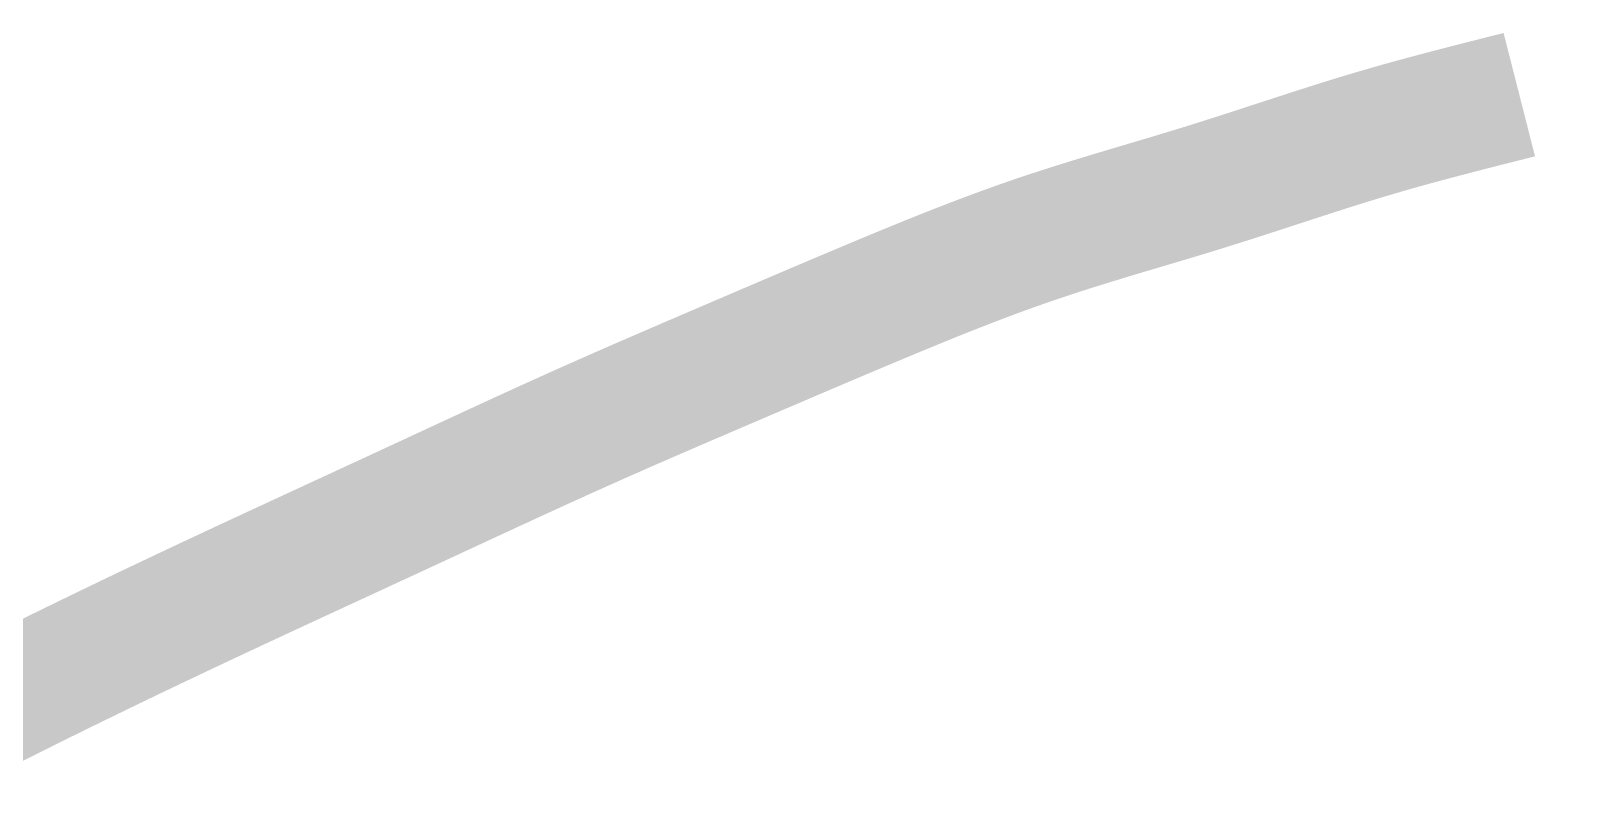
# Model space of a CAD drawing. Header units: inches. Extents: x -0.6 to 10.4, y 0.2 to 4.6.
# Drawn here: x 7.68 to 10.423, y 1.539 to 2.869 of the extents above; entities that cross this region are included whole.
import ezdxf

# ---------------------------------------------------------------- set-up
doc = ezdxf.new("R2010")
doc.units = ezdxf.units.IN
doc.header["$MEASUREMENT"] = 0
doc.layers.add('1', color=1, linetype='Continuous')

# ---------------------------------------------------------------- blocks, each defined once
blk = doc.blocks.new('*U2')
at = {"const_width": 0.03}
blk.add_lwpolyline([(1.05875, 0.18082), (1.05969, 0.1813), (1.06063, 0.18178), (1.06158, 0.18225), (1.06252, 0.18273), (1.06347, 0.1832), (1.06441, 0.18368), (1.06536, 0.18415), (1.06631, 0.18463), (1.06726, 0.1851), (1.06821, 0.18558), (1.06916, 0.18605), (1.07011, 0.18653), (1.07106, 0.187), (1.07202, 0.18748), (1.07297, 0.18795), (1.07393, 0.18843), (1.07488, 0.1889), (1.07584, 0.18937), (1.0768, 0.18985), (1.07776, 0.19032), (1.07871, 0.19079), (1.07967, 0.19126), (1.08063, 0.19174), (1.08159, 0.19221), (1.08255, 0.19268), (1.08352, 0.19315), (1.08448, 0.19362), (1.08544, 0.19409), (1.0864, 0.19456), (1.08736, 0.19503), (1.08832, 0.1955), (1.08929, 0.19596), (1.09025, 0.19643), (1.09121, 0.1969), (1.09217, 0.19736), (1.09314, 0.19783), (1.0941, 0.19829), (1.09506, 0.19876), (1.09602, 0.19922), (1.09699, 0.19968), (1.09795, 0.20015), (1.09891, 0.20061), (1.09987, 0.20107), (1.10083, 0.20153), (1.10179, 0.20199), (1.10275, 0.20244), (1.10371, 0.2029), (1.10467, 0.20336), (1.10563, 0.20381), (1.10659, 0.20427), (1.10754, 0.20472), (1.1085, 0.20517), (1.10945, 0.20562), (1.11041, 0.20608), (1.11136, 0.20653), (1.11231, 0.20697), (1.11326, 0.20742), (1.11421, 0.20787), (1.11516, 0.20831), (1.1161, 0.20876), (1.11705, 0.2092), (1.11799, 0.20964), (1.11893, 0.21008), (1.11987, 0.21052), (1.12081, 0.21096), (1.12175, 0.2114), (1.12268, 0.21184), (1.12362, 0.21227), (1.12455, 0.21271), (1.12548, 0.21314), (1.1264, 0.21357), (1.12733, 0.214), (1.12825, 0.21443), (1.12917, 0.21486), (1.13009, 0.21528), (1.131, 0.21571), (1.13192, 0.21613), (1.13283, 0.21656), (1.13374, 0.21698), (1.13464, 0.2174), (1.13554, 0.21781), (1.13644, 0.21823), (1.13734, 0.21865), (1.13824, 0.21906), (1.13913, 0.21947), (1.14001, 0.21988), (1.1409, 0.22029), (1.14178, 0.2207), (1.14266, 0.22111), (1.14354, 0.22151), (1.14441, 0.22191), (1.14528, 0.22231), (1.14614, 0.22271), (1.147, 0.22311), (1.14786, 0.22351), (1.14872, 0.2239), (1.14957, 0.2243), (1.15041, 0.22469), (1.15126, 0.22508), (1.1521, 0.22546), (1.15293, 0.22585), (1.15376, 0.22623), (1.15459, 0.22662), (1.15541, 0.227), (1.15623, 0.22738), (1.15705, 0.22775), (1.15786, 0.22813), (1.15867, 0.2285), (1.15947, 0.22887), (1.16027, 0.22924), (1.16106, 0.22961), (1.16185, 0.22998), (1.16264, 0.23034), (1.16342, 0.2307), (1.1642, 0.23107), (1.16498, 0.23142), (1.16575, 0.23178), (1.16651, 0.23214), (1.16728, 0.23249), (1.16804, 0.23284), (1.16879, 0.23319), (1.16954, 0.23354), (1.17029, 0.23389), (1.17104, 0.23424), (1.17178, 0.23458), (1.17252, 0.23492), (1.17325, 0.23526), (1.17398, 0.2356), (1.17471, 0.23594), (1.17543, 0.23627), (1.17615, 0.23661), (1.17687, 0.23694), (1.17758, 0.23727), (1.17829, 0.2376), (1.179, 0.23793), (1.17971, 0.23825), (1.18041, 0.23858), (1.18111, 0.2389), (1.1818, 0.23922), (1.18249, 0.23954), (1.18318, 0.23986), (1.18387, 0.24018), (1.18455, 0.24049), (1.18523, 0.2408), (1.18591, 0.24112), (1.18658, 0.24143), (1.18725, 0.24174), (1.18792, 0.24204), (1.18859, 0.24235), (1.18925, 0.24266), (1.18991, 0.24296), (1.19057, 0.24326), (1.19123, 0.24356), (1.19188, 0.24386), (1.19253, 0.24416), (1.19318, 0.24446), (1.19383, 0.24475), (1.19447, 0.24505), (1.19511, 0.24534), (1.19575, 0.24563), (1.19639, 0.24592), (1.19702, 0.24621), (1.19766, 0.24649), (1.19829, 0.24678), (1.19892, 0.24706), (1.19954, 0.24735), (1.20017, 0.24763), (1.20079, 0.24791), (1.20141, 0.24819), (1.20203, 0.24847), (1.20264, 0.24874), (1.20326, 0.24902), (1.20387, 0.2493), (1.20448, 0.24957), (1.20509, 0.24984), (1.2057, 0.25011), (1.20631, 0.25038), (1.20691, 0.25065), (1.20751, 0.25092), (1.20811, 0.25119), (1.20871, 0.25145), (1.20931, 0.25172), (1.2099, 0.25198), (1.2105, 0.25224), (1.21109, 0.2525), (1.21168, 0.25276), (1.21227, 0.25302), (1.21286, 0.25328), (1.21345, 0.25354), (1.21404, 0.2538), (1.21462, 0.25406), (1.2152, 0.25431), (1.21578, 0.25457), (1.21637, 0.25482), (1.21694, 0.25507), (1.21752, 0.25532), (1.2181, 0.25558), (1.21868, 0.25583), (1.21925, 0.25608), (1.21982, 0.25633), (1.2204, 0.25657), (1.22097, 0.25682), (1.22154, 0.25707), (1.22211, 0.25732), (1.22268, 0.25756), (1.22324, 0.25781), (1.22381, 0.25805), (1.22438, 0.2583), (1.22494, 0.25854), (1.22551, 0.25878), (1.22607, 0.25903), (1.22663, 0.25927), (1.22719, 0.25951), (1.22775, 0.25975), (1.22831, 0.25999), (1.22887, 0.26024), (1.22943, 0.26048), (1.22999, 0.26072), (1.23055, 0.26096), (1.23111, 0.26119), (1.23166, 0.26143), (1.23222, 0.26167), (1.23278, 0.26191), (1.23333, 0.26215), (1.23389, 0.26239), (1.23444, 0.26262), (1.23499, 0.26286), (1.23555, 0.2631), (1.2361, 0.26334), (1.23665, 0.26357), (1.23721, 0.26381), (1.23776, 0.26405), (1.23831, 0.26428), (1.23886, 0.26452), (1.23942, 0.26476), (1.23997, 0.26499), (1.24052, 0.26523), (1.24107, 0.26547), (1.24162, 0.2657), (1.24217, 0.26594), (1.24272, 0.26618), (1.24328, 0.26641), (1.24383, 0.26665), (1.24438, 0.26688), (1.24493, 0.26712), (1.24548, 0.26736), (1.24603, 0.26759), (1.24658, 0.26783), (1.24713, 0.26806), (1.24768, 0.2683), (1.24823, 0.26854), (1.24879, 0.26877), (1.24934, 0.26901), (1.24989, 0.26924), (1.25044, 0.26948), (1.25099, 0.26971), (1.25154, 0.26995), (1.2521, 0.27019), (1.25265, 0.27042), (1.2532, 0.27066), (1.25375, 0.27089), (1.2543, 0.27113), (1.25486, 0.27136), (1.25541, 0.2716), (1.25596, 0.27184), (1.25652, 0.27207), (1.25707, 0.27231), (1.25763, 0.27254), (1.25818, 0.27278), (1.25873, 0.27302), (1.25929, 0.27325), (1.25984, 0.27349), (1.2604, 0.27372), (1.26096, 0.27396), (1.26151, 0.2742), (1.26207, 0.27443), (1.26263, 0.27467), (1.26319, 0.27491), (1.26374, 0.27514), (1.2643, 0.27538), (1.26486, 0.27562), (1.26542, 0.27585), (1.26598, 0.27609), (1.26654, 0.27633), (1.2671, 0.27656), (1.26766, 0.2768), (1.26823, 0.27704), (1.26879, 0.27727), (1.26935, 0.27751), (1.26992, 0.27775), (1.27048, 0.27799), (1.27105, 0.27822), (1.27161, 0.27846), (1.27218, 0.2787), (1.27275, 0.27894), (1.27331, 0.27917), (1.27388, 0.27941), (1.27445, 0.27965), (1.27502, 0.27989), (1.27559, 0.28013), (1.27616, 0.28036), (1.27673, 0.2806), (1.27731, 0.28084), (1.27788, 0.28108), (1.27845, 0.28132), (1.27903, 0.28155), (1.2796, 0.28179), (1.28018, 0.28203), (1.28076, 0.28227), (1.28133, 0.28251), (1.28191, 0.28274), (1.28249, 0.28298), (1.28307, 0.28322), (1.28365, 0.28345), (1.28423, 0.28369), (1.28481, 0.28393), (1.28539, 0.28416), (1.28597, 0.2844), (1.28655, 0.28464), (1.28714, 0.28487), (1.28772, 0.28511), (1.28831, 0.28534), (1.28889, 0.28558), (1.28948, 0.28581), (1.29006, 0.28604), (1.29065, 0.28628), (1.29124, 0.28651), (1.29182, 0.28674), (1.29241, 0.28697), (1.293, 0.2872), (1.29359, 0.28743), (1.29418, 0.28766), (1.29477, 0.28789), (1.29536, 0.28812), (1.29595, 0.28835), (1.29655, 0.28858), (1.29714, 0.28881), (1.29773, 0.28903), (1.29833, 0.28926), (1.29892, 0.28948), (1.29951, 0.28971), (1.30011, 0.28993), (1.30071, 0.29015), (1.3013, 0.29038), (1.3019, 0.2906), (1.3025, 0.29082), (1.30309, 0.29104), (1.30369, 0.29126), (1.30429, 0.29147), (1.30489, 0.29169), (1.30549, 0.29191), (1.30609, 0.29212), (1.30669, 0.29234), (1.30729, 0.29255), (1.30789, 0.29276), (1.30849, 0.29297), (1.30909, 0.29318), (1.30969, 0.29339), (1.3103, 0.2936), (1.3109, 0.29381), (1.3115, 0.29401), (1.31211, 0.29422), (1.31271, 0.29442), (1.31332, 0.29462), (1.31392, 0.29482), (1.31453, 0.29503), (1.31513, 0.29523), (1.31574, 0.29542), (1.31634, 0.29562), (1.31695, 0.29582), (1.31756, 0.29602), (1.31816, 0.29621), (1.31877, 0.2964), (1.31938, 0.2966), (1.31998, 0.29679), (1.32059, 0.29698), (1.3212, 0.29717), (1.32181, 0.29736), (1.32242, 0.29755), (1.32302, 0.29774), (1.32363, 0.29793), (1.32424, 0.29812), (1.32485, 0.29831), (1.32546, 0.29849), (1.32607, 0.29868), (1.32668, 0.29886), (1.32729, 0.29905), (1.32789, 0.29923), (1.3285, 0.29942), (1.32911, 0.2996), (1.32972, 0.29979), (1.33033, 0.29997), (1.33094, 0.30015), (1.33155, 0.30033), (1.33215, 0.30052), (1.33276, 0.3007), (1.33337, 0.30088), (1.33398, 0.30106), (1.33459, 0.30124), (1.3352, 0.30142), (1.3358, 0.3016), (1.33641, 0.30178), (1.33702, 0.30196), (1.33763, 0.30215), (1.33823, 0.30233), (1.33884, 0.30251), (1.33945, 0.30269), (1.34005, 0.30287), (1.34066, 0.30305), (1.34126, 0.30323), (1.34187, 0.30341), (1.34247, 0.30359), (1.34308, 0.30377), (1.34368, 0.30395), (1.34429, 0.30413), (1.34489, 0.30432), (1.34549, 0.3045), (1.3461, 0.30468), (1.3467, 0.30486), (1.3473, 0.30505), (1.3479, 0.30523), (1.3485, 0.30541), (1.3491, 0.3056), (1.3497, 0.30578), (1.3503, 0.30597), (1.3509, 0.30615), (1.3515, 0.30634), (1.3521, 0.30652), (1.35269, 0.30671), (1.35329, 0.3069), (1.35389, 0.30708), (1.35448, 0.30727), (1.35508, 0.30746), (1.35567, 0.30765), (1.35626, 0.30784), (1.35685, 0.30802), (1.35745, 0.30821), (1.35804, 0.3084), (1.35863, 0.30859), (1.35922, 0.30878), (1.35981, 0.30897), (1.36039, 0.30916), (1.36098, 0.30935), (1.36157, 0.30954), (1.36215, 0.30973), (1.36274, 0.30992), (1.36332, 0.31011), (1.3639, 0.31029), (1.36448, 0.31048), (1.36506, 0.31067), (1.36564, 0.31086), (1.36622, 0.31105), (1.3668, 0.31124), (1.36737, 0.31143), (1.36795, 0.31161), (1.36852, 0.3118), (1.3691, 0.31199), (1.36967, 0.31217), (1.37024, 0.31236), (1.37081, 0.31255), (1.37138, 0.31273), (1.37194, 0.31292), (1.37251, 0.3131), (1.37307, 0.31328), (1.37364, 0.31347), (1.3742, 0.31365), (1.37476, 0.31383), (1.37532, 0.31401), (1.37588, 0.3142), (1.37644, 0.31438), (1.37699, 0.31455), (1.37754, 0.31473), (1.3781, 0.31491), (1.37865, 0.31509), (1.3792, 0.31526), (1.37975, 0.31544), (1.38029, 0.31561), (1.38084, 0.31579), (1.38138, 0.31596), (1.38192, 0.31613), (1.38246, 0.3163), (1.383, 0.31647), (1.38354, 0.31664), (1.38408, 0.31681), (1.38461, 0.31697), (1.38514, 0.31714), (1.38567, 0.3173), (1.3862, 0.31747), (1.38673, 0.31763), (1.38726, 0.31779), (1.38778, 0.31795), (1.3883, 0.31811), (1.38882, 0.31826), (1.38934, 0.31842), (1.38986, 0.31857), (1.39038, 0.31873), (1.3909, 0.31888), (1.39141, 0.31903), (1.39193, 0.31918), (1.39244, 0.31933), (1.39295, 0.31948), (1.39346, 0.31963), (1.39397, 0.31978), (1.39448, 0.31993), (1.39499, 0.32007), (1.39549, 0.32022), (1.396, 0.32036), (1.39651, 0.3205), (1.39701, 0.32065), (1.39752, 0.32079), (1.39802, 0.32093), (1.39853, 0.32107), (1.39903, 0.32121), (1.39953, 0.32135), (1.40004, 0.32149), (1.40054, 0.32163), (1.40104, 0.32176), (1.40155, 0.3219), (1.40205, 0.32204), (1.40256, 0.32217), (1.40306, 0.32231), (1.40357, 0.32245), (1.40407, 0.32258), (1.40458, 0.32272), (1.40508, 0.32285), (1.40559, 0.32299), (1.4061, 0.32312), (1.4066, 0.32325), (1.40711, 0.32339), (1.40762, 0.32352), (1.40813, 0.32366), (1.40864, 0.32379), (1.40916, 0.32392), (1.40967, 0.32406), (1.41018, 0.32419), (1.4107, 0.32433), (1.41122, 0.32446), (1.41173, 0.32459), (1.41225, 0.32473), (1.41278, 0.32486), (1.4133, 0.325), (1.41382, 0.32513), (1.41435, 0.32527), (1.41488, 0.3254), (1.41541, 0.32554), (1.41594, 0.32567), (1.41648, 0.32581), (1.41703, 0.32595), (1.41759, 0.32609), (1.41817, 0.32624), (1.41878, 0.32639), (1.41942, 0.32656), (1.42009, 0.32673), (1.42079, 0.3269), (1.42151, 0.32709), (1.42224, 0.32727), (1.42296, 0.32745), (1.42365, 0.32763), (1.4243, 0.32779), (1.42489, 0.32794), (1.4254, 0.32807)], dxfattribs=at)

msp = doc.modelspace()

# ---------------------------------------------------------------- block references
at = {"layer": '1', "xscale": 7.5, "yscale": 7.5, "zscale": 7.5}
msp.add_blockref('*U2', (-0.38, 0.2957), dxfattribs=at)

doc.saveas('drawing.dxf')
